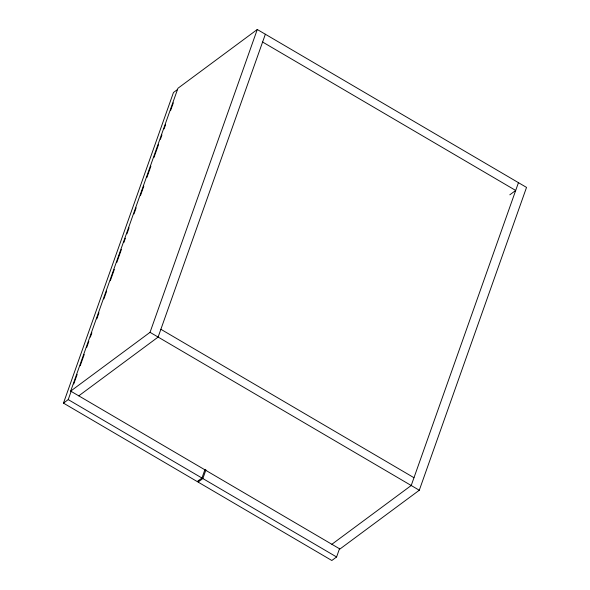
<?xml version="1.0" encoding="UTF-8"?>
<svg xmlns="http://www.w3.org/2000/svg" width="590" height="590" viewBox="0 0 590 590"><rect width="100%" height="100%" fill="white"/><g stroke="black" fill="none" stroke-linecap="round" stroke-linejoin="round"><path stroke-width="0.89" d="M205.032 469.345L201.957 478.025L197.2 481.551L63.469 403.125L173.467 92.505L177.546 89.481M70.689 391.111L177.929 88.279L257.277 29.5L526.531 187.406L419.291 490.238L339.943 549.017L70.689 391.111L150.037 332.332L257.277 29.5M63.469 403.125L68.226 399.6L71.302 390.919M73.757 383.979L77.142 374.436M80.211 365.756L84.208 354.479M86.664 347.54L88.817 341.463M90.351 337.126L91.885 332.79M96.804 318.902L98.958 312.833M103.87 298.946L106.635 291.136M110.323 280.729L114.32 269.446M116.776 262.506L121.385 249.489M123.841 242.549L125.375 238.213M126.916 233.876L129.062 227.799M133.982 213.919L136.135 207.842M140.435 195.696L143.812 186.152M146.888 177.479L150.878 166.196M153.953 157.523L158.562 144.506M160.406 139.299L161.94 134.963M164.094 128.886L165.628 124.549M170.547 110.669L173.312 102.859M265.36 34.235L158.12 337.074L78.765 395.853M339.656 548.294L336.588 556.975L331.823 560.5L198.093 482.074L198.712 480.341M198.093 482.074L202.857 478.549L205.925 469.869M518.455 182.664L411.215 485.504L331.868 544.282M509.819 194.811L515.697 190.452L262.602 42.023M160.878 329.286L413.974 477.716M150.037 332.332L419.291 490.238M68.226 399.6L201.957 478.025M202.857 478.549L336.588 556.975"/></g></svg>
